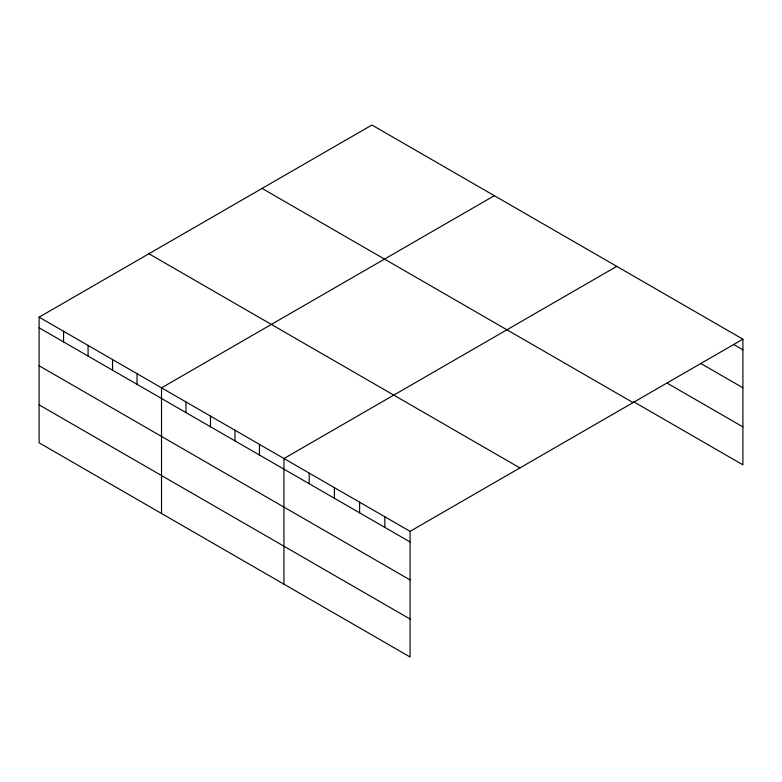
<?xml version="1.0" encoding="UTF-8"?>
<svg xmlns="http://www.w3.org/2000/svg" width="782" height="782" viewBox="0 0 782 782"><rect width="100%" height="100%" fill="white"/><g stroke="black" fill="none" stroke-linecap="round" stroke-linejoin="round"><path stroke-width="1.17" d="M410.081 579.931L410.081 531.34L39.1 317.16L39.1 442.808L410.081 656.988L410.081 579.931L39.1 365.751M633.586 401.723L742.9 464.84L742.9 339.192L371.919 125.012L39.1 317.16M494.341 195.686L161.522 387.843L161.522 513.491M616.763 266.369L283.944 458.526L283.944 584.174M410.081 531.34L742.9 339.192M733.438 344.363L742.9 349.828M700.858 363.503L742.9 387.784M667.222 383.19L742.9 426.884M262.087 188.423L633.068 402.603M148.932 253.749L519.913 467.929M39.1 327.795L410.081 541.975M39.1 404.851L410.081 619.041M384.852 516.775L384.852 527.41M359.622 502.22L359.622 512.845M334.403 487.655L334.403 498.281M309.173 473.09L309.173 483.716M259.458 444.381L259.458 455.016M234.981 430.247L234.981 440.882M210.495 416.112L210.495 426.747M186.008 401.977L186.008 412.613M137.036 373.708L137.036 384.343M112.549 359.573L112.549 370.199M88.073 345.429L88.073 356.064M63.586 331.294L63.586 341.93"/></g></svg>
